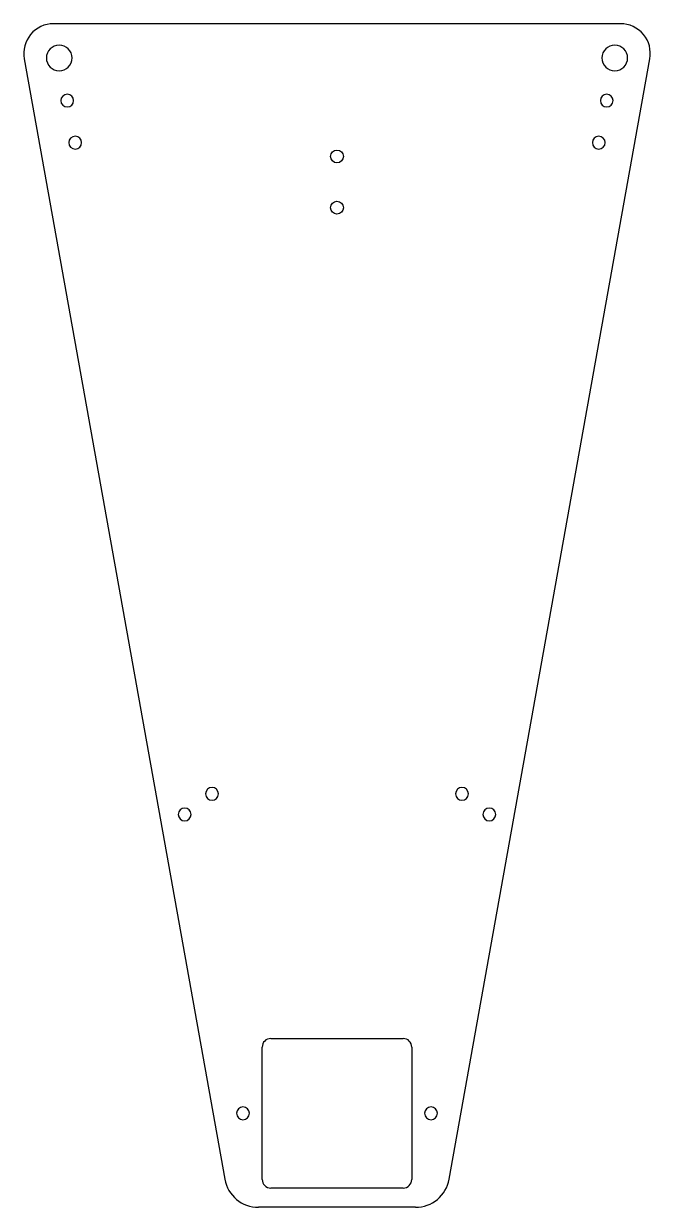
# Model space of a CAD drawing. Header units: millimetres. Extents: x -54 to 92, y 277 to 554.
import ezdxf

# ---------------------------------------------------------------- set-up
doc = ezdxf.new("R2010")
doc.units = ezdxf.units.MM
doc.layers.get('0').update_dxf_attribs({"lineweight": 70})

msp = doc.modelspace()

# ---------------------------------------------------------------- linework, layer by layer
at = {"color": 7, "lineweight": -3}
for p, q in [((85.38, 553.81), (-47.25, 553.81)), ((-54.14, 545.58), (-7.18, 283.4)), ((45.31, 283.4), (92.27, 545.58)), ((3.56, 316.31), (34.56, 316.31)), ((1.56, 283.31), (1.56, 314.31)), ((36.56, 314.31), (36.56, 283.31)), ((34.56, 281.31), (3.56, 281.31)), ((37.43, 276.81), (0.69, 276.81))]:
    msp.add_line(p, q, dxfattribs=at)
at = {"color": 7, "lineweight": -3, "extrusion": (-4.0637e-17, 1.51659e-16, -1)}
for centre, radius in [((45.94, 545.78), 3), ((-84.06, 545.78), 3), ((44.06, 535.81), 1.5), ((-82.18, 535.81), 1.5), ((42.2, 525.98), 1.5), ((-80.32, 525.98), 1.5), ((-48.31, 373.57), 1.5), ((-54.7, 368.75), 1.5), ((2.94, 298.81), 1.5), ((-41.06, 298.81), 1.5)]:
    msp.add_circle(centre, radius, dxfattribs=at)
at = {"color": 7, "lineweight": -3}
for centre in [(19.06, 522.74), (19.06, 510.74)]:
    msp.add_circle(centre, 1.5, dxfattribs=at)
at = {"color": 7, "lineweight": -3, "extrusion": (-2.82721e-15, 1.51659e-16, -1)}
msp.add_circle((10.18, 373.57), 1.5, dxfattribs=at)
at = {"color": 7, "lineweight": -3, "extrusion": (-2.82625e-15, 1.51659e-16, -1)}
msp.add_circle((16.57, 368.75), 1.5, dxfattribs=at)
at = {"color": 7, "lineweight": -3}
for centre, radius, start, end in [((-47.25, 546.81), 7, 90, 190.1548), ((85.38, 546.81), 7, 349.8452, 90), ((3.56, 314.31), 2, 90, 180), ((34.56, 314.31), 2, 0, 90), ((0.69, 284.81), 8, 190.1548, 270), ((3.56, 283.31), 2, 180, 270), ((34.56, 283.31), 2, 270, 0), ((37.43, 284.81), 8, 270, 349.8452)]:
    msp.add_arc(centre, radius, start, end, dxfattribs=at)

doc.saveas('drawing.dxf')
